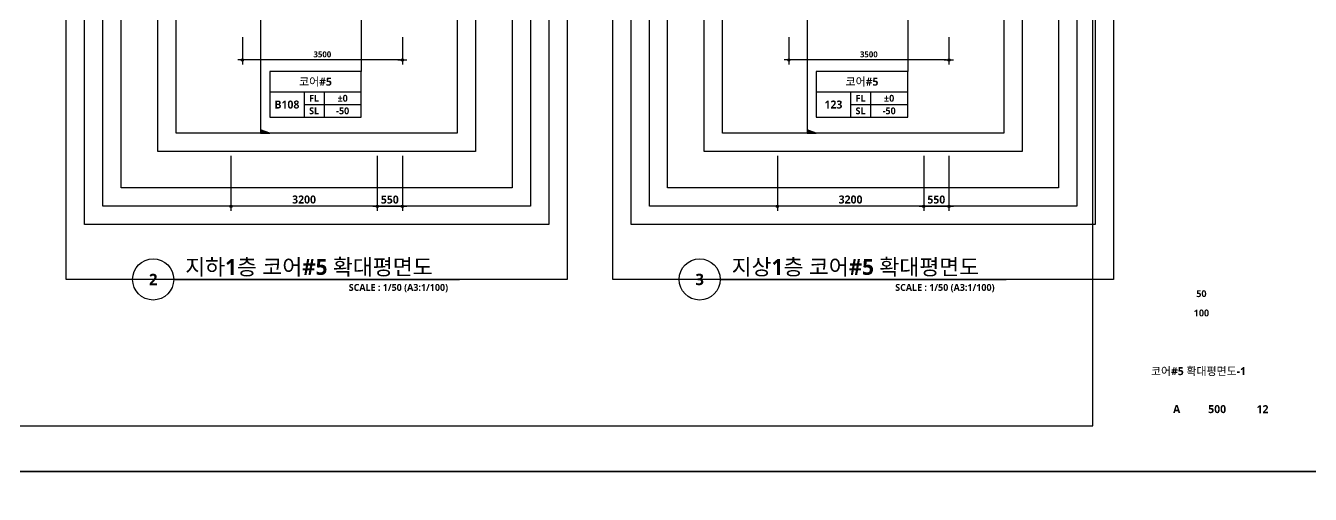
# Model space of a CAD drawing. Header units: millimetres. Extents: x -12482 to 126000, y 0 to 220200.
# Drawn here: x 13163 to 41253, y 118300 to 128550 of the extents above; entities that cross this region are included whole.
import ezdxf
from ezdxf.enums import TextEntityAlignment as Align

# ---------------------------------------------------------------- set-up
doc = ezdxf.new("R2010")
doc.units = ezdxf.units.MM
doc.header["$LTSCALE"] = 60
doc.linetypes.add('CEN', pattern=[62, 60, -1, 0, -1])
doc.layers.get('Defpoints').update_dxf_attribs({"color": 153})
for name, color, linetype in [('A-ANNO-DIM', 4, 'Continuous'), ('A-ANNO-GRA1', 7, 'Continuous'), ('A-ANNO-TEXT1', 7, 'Continuous'), ('A-ANNO-TEXT2', 3, 'Continuous'), ('A-ANNO-TITL', 7, 'Continuous'), ('A-ST-AXIS-DIM', 7, 'Continuous'), ('AA-MKXX', 3, 'Continuous'), ('AA-XXXX-TXT1', 2, 'Continuous')]:
    doc.layers.add(name, color=color, linetype=linetype)
for name, color, linetype, plot in [('Defpoint', 161, 'Continuous', False), ('G(그리드1)', 185, 'Continuous', False), ('G(그리드2)', 235, 'Continuous', False)]:
    doc.layers.add(name, color=color, linetype=linetype, plot=plot)
doc.styles.add('2020음성 1차', font='NanumGothicBold.ttf')
doc.styles.add('SH_나눔', font='')
doc.styles.add('SH_진천_나눔', font='')
doc.styles.get('SH_나눔').set_extended_font_data('NanumGothic', bold=True)
doc.styles.get('SH_진천_나눔').set_extended_font_data('NanumGothic', bold=True)
doc.dimstyles.new('SHP 50', dxfattribs={"dimscale": 50, "dimtxt": 3.5, "dimasz": 1, "dimexe": 2, "dimexo": 2, "dimgap": 1, "dimtad": 1, "dimdec": 0, "dimzin": 0, "dimdsep": 46, "dimtxsty": 'SH_진천_나눔', "dimblk": 'DIMDOT', "dimcen": 0.09, "dimclrd": 256, "dimclre": 256, "dimclrt": 3, "dimadec": 0, "dimazin": 1, "dimtfac": 1, "dimtdec": 0, "dimtix": 1, "dimtmove": 2, "dimatfit": 0, "dimldrblk": 'DIMDOT', "dimfxl": 1, "dimtolj": 1, "dimtzin": 0, "dimlwd": -1, "dimlwe": -1, "dimarcsym": 0})
doc.dimstyles.new('SHP 50내부', dxfattribs={"dimscale": 50, "dimtxt": 2.6, "dimasz": 1, "dimexe": 2, "dimexo": 2, "dimgap": 1, "dimtad": 1, "dimdec": 0, "dimzin": 0, "dimdsep": 46, "dimtxsty": '2020음성 1차', "dimblk": 'DIMDOT', "dimcen": 0.09, "dimclrd": 256, "dimclre": 256, "dimclrt": 3, "dimadec": 0, "dimazin": 1, "dimtfac": 1, "dimtdec": 0, "dimtix": 1, "dimtmove": 2, "dimatfit": 0, "dimldrblk": 'DIMDOT', "dimfxl": 1, "dimtolj": 1, "dimtzin": 0, "dimlwd": -1, "dimlwe": -1, "dimarcsym": 0})

# ---------------------------------------------------------------- blocks, each defined once
blk = doc.blocks.new('*U13165')
at = {"layer": 'A-ANNO-TITL'}
blk.add_line((0, 0), (6250, 0), dxfattribs=at)
blk.add_circle((-450, 0), 450, dxfattribs=at)
at = {"layer": 'AA-XXXX-TXT1', "style": 'SH_진천_나눔'}
blk.add_attdef('DWG.TITLE', (250, 100), '', height=350, dxfattribs=at)
at = {"layer": 'AA-XXXX-TXT1', "color": 7, "style": 'SH_진천_나눔'}
blk.add_attdef('NO1', text='', height=300, dxfattribs=at).set_placement((-450, 0), align=Align.MIDDLE)
at = {"layer": 'AA-XXXX-TXT1', "style": 'SH_진천_나눔'}
blk.add_attdef('SCALE', text='', height=150, dxfattribs=at).set_placement((6000, -100), align=Align.TOP_RIGHT)
blk = doc.blocks.new('G$C9D92D8A7')
at = {"layer": 'A-ANNO-GRA1'}
for p, q in [((0, 11), (40, 11)), ((15, 11), (15, 0)), ((23.75, 11), (23.75, 0)), ((15, 5.5), (40, 5.5))]:
    blk.add_line(p, q, dxfattribs=at)
blk.add_lwpolyline([(0, 20), (0, 0), (40, 0), (40, 20)], close=True, dxfattribs=at)
at = {"style": '2020음성 1차'}
for tag, height, p in [('실명', 3.5, (20, 15.5)), ('실번호', 3.5, (7.5, 5.5)), ('마감레벨', 3, (31.875, 8.25)), ('구조레벨', 3, (31.875, 2.75))]:
    blk.add_attdef(tag, text='', height=height, dxfattribs=at).set_placement(p, align=Align.MIDDLE_CENTER)
at = {"layer": 'A-ANNO-TEXT1', "style": 'SH_나눔'}
for s, p in [('FL', (19.375, 8.25)), ('SL', (19.375, 2.75))]:
    blk.add_text(s, height=3, dxfattribs=at).set_placement(p, align=Align.MIDDLE)
blk = doc.blocks.new('DIMDOT')
at = {"color": 0}
blk.add_line((-2, 0), (2, 0), dxfattribs=at)
for radius in [0.5, 0.25]:
    blk.add_circle((0, 0), radius, dxfattribs=at)
blk = doc.blocks.new('*D18521')
at = {"layer": 'A-ST-AXIS-DIM'}
for p, q in [((17650, 125700), (17650, 124500)), ((20850, 125700), (20850, 124500)), ((20800, 124600), (17700, 124600))]:
    blk.add_line(p, q, dxfattribs=at)
at = {"layer": 'Defpoints', "color": 0}
for p in [(17650, 125800), (20850, 125800), (17650, 124600)]:
    blk.add_point(p, dxfattribs=at)
at = {"layer": 'A-ST-AXIS-DIM', "linetype": 'ByBlock', "xscale": 50, "yscale": 50, "zscale": 50, "rotation": 180}
blk.add_blockref('DIMDOT', (17650, 124600), dxfattribs=at)
at = {"layer": 'A-ST-AXIS-DIM', "linetype": 'ByBlock', "xscale": 50, "yscale": 50, "zscale": 50}
blk.add_blockref('DIMDOT', (20850, 124600), dxfattribs=at)
at = {"layer": 'A-ST-AXIS-DIM', "color": 3, "insert": (19250, 124747), "char_height": 175, "attachment_point": 5, "style": 'SH_진천_나눔'}
blk.add_mtext('\\A1;3200', dxfattribs=at)
blk = doc.blocks.new('*D18522')
at = {"layer": 'A-ST-AXIS-DIM'}
for p, q in [((20850, 125700), (20850, 124500)), ((21400, 125700), (21400, 124500)), ((20900, 124600), (21350, 124600))]:
    blk.add_line(p, q, dxfattribs=at)
at = {"layer": 'Defpoints', "color": 0}
for p in [(20850, 125800), (21400, 125800), (21400, 124600)]:
    blk.add_point(p, dxfattribs=at)
at = {"layer": 'A-ST-AXIS-DIM', "linetype": 'ByBlock', "xscale": 50, "yscale": 50, "zscale": 50, "rotation": 180}
blk.add_blockref('DIMDOT', (20850, 124600), dxfattribs=at)
at = {"layer": 'A-ST-AXIS-DIM', "linetype": 'ByBlock', "xscale": 50, "yscale": 50, "zscale": 50}
blk.add_blockref('DIMDOT', (21400, 124600), dxfattribs=at)
at = {"layer": 'A-ST-AXIS-DIM', "color": 3, "insert": (21125, 124746), "char_height": 175, "attachment_point": 5, "style": 'SH_진천_나눔'}
blk.add_mtext('\\A1;550', dxfattribs=at)
blk = doc.blocks.new('*D18523')
at = {"layer": 'A-ST-AXIS-DIM'}
for p, q in [((29600, 125700), (29600, 124500)), ((32800, 125700), (32800, 124500)), ((32750, 124600), (29650, 124600))]:
    blk.add_line(p, q, dxfattribs=at)
at = {"layer": 'Defpoints', "color": 0}
for p in [(29600, 125800), (32800, 125800), (29600, 124600)]:
    blk.add_point(p, dxfattribs=at)
at = {"layer": 'A-ST-AXIS-DIM', "linetype": 'ByBlock', "xscale": 50, "yscale": 50, "zscale": 50, "rotation": 180}
blk.add_blockref('DIMDOT', (29600, 124600), dxfattribs=at)
at = {"layer": 'A-ST-AXIS-DIM', "linetype": 'ByBlock', "xscale": 50, "yscale": 50, "zscale": 50}
blk.add_blockref('DIMDOT', (32800, 124600), dxfattribs=at)
at = {"layer": 'A-ST-AXIS-DIM', "color": 3, "insert": (31200, 124747), "char_height": 175, "attachment_point": 5, "style": 'SH_진천_나눔'}
blk.add_mtext('\\A1;3200', dxfattribs=at)
blk = doc.blocks.new('*D18524')
at = {"layer": 'A-ST-AXIS-DIM'}
for p, q in [((32800, 125700), (32800, 124500)), ((33350, 125700), (33350, 124500)), ((32850, 124600), (33300, 124600))]:
    blk.add_line(p, q, dxfattribs=at)
at = {"layer": 'Defpoints', "color": 0}
for p in [(32800, 125800), (33350, 125800), (33350, 124600)]:
    blk.add_point(p, dxfattribs=at)
at = {"layer": 'A-ST-AXIS-DIM', "linetype": 'ByBlock', "xscale": 50, "yscale": 50, "zscale": 50, "rotation": 180}
blk.add_blockref('DIMDOT', (32800, 124600), dxfattribs=at)
at = {"layer": 'A-ST-AXIS-DIM', "linetype": 'ByBlock', "xscale": 50, "yscale": 50, "zscale": 50}
blk.add_blockref('DIMDOT', (33350, 124600), dxfattribs=at)
at = {"layer": 'A-ST-AXIS-DIM', "color": 3, "insert": (33075, 124746), "char_height": 175, "attachment_point": 5, "style": 'SH_진천_나눔'}
blk.add_mtext('\\A1;550', dxfattribs=at)
blk = doc.blocks.new('*D18526')
at = {"layer": 'A-ANNO-DIM'}
for p, q in [((17900, 128300), (17900, 127700)), ((21400, 128300), (21400, 127700)), ((21350, 127800), (17950, 127800))]:
    blk.add_line(p, q, dxfattribs=at)
at = {"layer": 'Defpoints', "color": 0}
for p in [(17900, 128400), (21400, 128400), (17900, 127800)]:
    blk.add_point(p, dxfattribs=at)
at = {"layer": 'A-ANNO-DIM', "linetype": 'ByBlock', "xscale": 50, "yscale": 50, "zscale": 50, "rotation": 180}
blk.add_blockref('DIMDOT', (17900, 127800), dxfattribs=at)
at = {"layer": 'A-ANNO-DIM', "linetype": 'ByBlock', "xscale": 50, "yscale": 50, "zscale": 50}
blk.add_blockref('DIMDOT', (21400, 127800), dxfattribs=at)
at = {"layer": 'A-ANNO-DIM', "color": 3, "insert": (19650, 127922), "char_height": 130, "attachment_point": 5, "style": '2020음성 1차'}
blk.add_mtext('\\A1;3500', dxfattribs=at)
blk = doc.blocks.new('*U15104')
at = {"layer": 'AA-MKXX'}
blk.add_hatch(color=256, dxfattribs=at).paths.add_polyline_path([(48373, 600), (48163, 0), (48373, 0)])
at = {"layer": 'AA-MKXX', "linetype": 'CEN', "ltscale": 300}
blk.add_line((900, 0), (48373, 0), dxfattribs=at)
at = {"layer": 'AA-MKXX'}
blk.add_lwpolyline([(48373, 0), (48373, 600), (48163, 0)], close=True, dxfattribs=at)
blk = doc.blocks.new('*D21307')
at = {"layer": 'A-ANNO-DIM'}
for p, q in [((29850, 128300), (29850, 127700)), ((33350, 128300), (33350, 127700)), ((33300, 127800), (29900, 127800))]:
    blk.add_line(p, q, dxfattribs=at)
at = {"layer": 'Defpoints', "color": 0}
for p in [(29850, 128400), (33350, 128400), (29850, 127800)]:
    blk.add_point(p, dxfattribs=at)
at = {"layer": 'A-ANNO-DIM', "linetype": 'ByBlock', "xscale": 50, "yscale": 50, "zscale": 50, "rotation": 180}
blk.add_blockref('DIMDOT', (29850, 127800), dxfattribs=at)
at = {"layer": 'A-ANNO-DIM', "linetype": 'ByBlock', "xscale": 50, "yscale": 50, "zscale": 50}
blk.add_blockref('DIMDOT', (33350, 127800), dxfattribs=at)
at = {"layer": 'A-ANNO-DIM', "color": 3, "insert": (31600, 127922), "char_height": 130, "attachment_point": 5, "style": '2020음성 1차'}
blk.add_mtext('\\A1;3500', dxfattribs=at)

msp = doc.modelspace()

# ---------------------------------------------------------------- linework, layer by layer
for points in [[(20500, 130350), (20500, 127550)], [(32450, 130350), (32450, 127550)]]:
    msp.add_lwpolyline(points)
at = {"layer": 'Defpoint'}
for points in [[(0, 148500), (42000, 148500), (42000, 118800), (0, 118800)], [(1000, 119800), (36500, 119800), (36500, 147500), (1000, 147500)], [(0, 118800), (42000, 118800), (42000, 89100), (0, 89100)]]:
    msp.add_lwpolyline(points, close=True, dxfattribs=at)
at = {"layer": 'G(그리드1)'}
for points in [[(25000, 123000), (14050, 123000), (14050, 144300), (25000, 144300)], [(36950, 123000), (26000, 123000), (26000, 144300), (36950, 144300)], [(24600, 124200), (14450, 124200), (14450, 143900), (24600, 143900)], [(36550, 124200), (26400, 124200), (26400, 143900), (36550, 143900)], [(24200, 124600), (14850, 124600), (14850, 143500), (24200, 143500)], [(36150, 124600), (26800, 124600), (26800, 143500), (36150, 143500)], [(23800, 125000), (15250, 125000), (15250, 143100), (23800, 143100)], [(35750, 125000), (27200, 125000), (27200, 143100), (35750, 143100)], [(23000, 125800), (16050, 125800), (16050, 141900), (23000, 141900)], [(34950, 125800), (28000, 125800), (28000, 141900), (34950, 141900)]]:
    msp.add_lwpolyline(points, close=True, dxfattribs=at)
at = {"layer": 'G(그리드2)'}
for points in [[(22600, 126200), (16450, 126200), (16450, 141500), (22600, 141500)], [(34550, 126200), (28400, 126200), (28400, 141500), (34550, 141500)]]:
    msp.add_lwpolyline(points, close=True, dxfattribs=at)

# ---------------------------------------------------------------- block references
at = {"xscale": 0.3333333333333333, "yscale": 0.3333333333333333, "zscale": 0.3333333333333333, "rotation": 270.0000000000003}
for p in [(18300, 142324.3), (30250, 142324.3)]:
    msp.add_blockref('*U15104', p, dxfattribs=at)
ref = msp.add_blockref('*U13165', (16400, 123000))
ref.add_attrib('SCALE', 'SCALE : 1/50 (A3:1/100)', dxfattribs={"layer": 'A-ANNO-TITL', "height": 150, "style": 'SH_진천_나눔'}).set_placement((22400, 122900), align=Align.TOP_RIGHT)
ref.add_attrib('DWG.TITLE', '지하1층 코어#5 확대평면도', (16650, 123100), dxfattribs={"layer": 'A-ANNO-TITL', "height": 347.908, "style": 'SH_진천_나눔'})
ref.add_attrib('NO1', '2', dxfattribs={"layer": 'A-ANNO-TITL', "color": 7, "height": 250, "style": 'SH_진천_나눔'}).set_placement((15950, 123000), align=Align.MIDDLE)
ref = msp.add_blockref('*U13165', (28350, 123000))
ref.add_attrib('SCALE', 'SCALE : 1/50 (A3:1/100)', dxfattribs={"layer": 'A-ANNO-TITL', "height": 150, "style": 'SH_진천_나눔'}).set_placement((34350, 122900), align=Align.TOP_RIGHT)
ref.add_attrib('DWG.TITLE', '지상1층 코어#5 확대평면도', (28600, 123100), dxfattribs={"layer": 'A-ANNO-TITL', "height": 347.908, "style": 'SH_진천_나눔'})
ref.add_attrib('NO1', '3', dxfattribs={"layer": 'A-ANNO-TITL', "color": 7, "height": 250, "style": 'SH_진천_나눔'}).set_placement((27900, 123000), align=Align.MIDDLE)
at = {"layer": 'A-ANNO-TEXT1'}
ref = msp.add_blockref('G$C9D92D8A7', (18500, 126550), dxfattribs=dict(at, xscale=50, yscale=50, zscale=50))
ref.add_attrib('실명', '코어#5', dxfattribs={"layer": 'A-ANNO-TEXT2', "height": 175, "style": '2020음성 1차'}).set_placement((19500, 127325, 103000), align=Align.MIDDLE_CENTER)
ref.add_attrib('실번호', 'B108', dxfattribs={"layer": 'A-ANNO-TEXT2', "height": 175, "style": '2020음성 1차'}).set_placement((18875, 126825, 103000), align=Align.MIDDLE_CENTER)
ref.add_attrib('마감레벨', '%%p0', dxfattribs={"height": 150, "style": '2020음성 1차'}).set_placement((20093.8, 126962.5, 103000), align=Align.MIDDLE_CENTER)
ref.add_attrib('구조레벨', '-50', dxfattribs={"height": 150, "style": '2020음성 1차'}).set_placement((20093.8, 126687.5, 103000), align=Align.MIDDLE_CENTER)
ref = msp.add_blockref('G$C9D92D8A7', (30450, 126550), dxfattribs=dict(at, xscale=50, yscale=50, zscale=50))
ref.add_attrib('실명', '코어#5', dxfattribs={"layer": 'A-ANNO-TEXT2', "height": 175, "style": '2020음성 1차'}).set_placement((31450, 127325, 68666.7), align=Align.MIDDLE_CENTER)
ref.add_attrib('실번호', '123', dxfattribs={"layer": 'A-ANNO-TEXT2', "height": 175, "style": '2020음성 1차'}).set_placement((30825, 126825, 68666.7), align=Align.MIDDLE_CENTER)
ref.add_attrib('마감레벨', '%%p0', dxfattribs={"height": 150, "style": '2020음성 1차'}).set_placement((32043.8, 126962.5, 68666.7), align=Align.MIDDLE_CENTER)
ref.add_attrib('구조레벨', '-50', dxfattribs={"height": 150, "style": '2020음성 1차'}).set_placement((32043.8, 126687.5, 68666.7), align=Align.MIDDLE_CENTER)

# ---------------------------------------------------------------- texts
at = {"layer": 'A-ANNO-TITL', "style": 'SH_진천_나눔'}
for s, height, p in [('50', 150, (38872.6, 122688.9)), ('100', 150, (38872.6, 122266.7)), (' 코어#5 확대평면도-1', 175, (38778.4, 120998.6)), ('A', 175, (38331.3, 120163.5)), ('500', 175, (39216.8, 120163.5)), ('12', 175, (40207.9, 120163.5))]:
    msp.add_text(s, height=height, dxfattribs=at).set_placement(p, align=Align.MIDDLE)

# ---------------------------------------------------------------- dimensions: what is measured, and where the dimension line sits
at = {"layer": 'A-ANNO-DIM'}
for base, p1, p2, picture, middle in [((17900, 127800), (21400, 128400), (17900, 128400), '*D18526', (19650, 127921.7)), ((29850, 127800, 103000), (33350, 128400, 103000), (29850, 128400, 103000), '*D21307', (31600, 127921.7, 103000))]:
    dim = msp.add_linear_dim(base=base, p1=p1, p2=p2, angle=180, dimstyle='SHP 50내부', override={"dimtxsty": '2020음성 1차', "dimldrblk": 'DIMDOT'}, dxfattribs=at)
    dim.commit()
    dim.dimension.update_dxf_attribs({"geometry": picture, "text_midpoint": middle})
at = {"layer": 'A-ST-AXIS-DIM'}
for base, p1, p2, picture, middle in [((17650, 124600), (20850, 125800), (17650, 125800), '*D18521', (19250, 124746.6)), ((29600, 124600), (32800, 125800), (29600, 125800), '*D18523', (31200, 124746.6))]:
    dim = msp.add_linear_dim(base=base, p1=p1, p2=p2, angle=180, dimstyle='SHP 50', dxfattribs=at)
    dim.commit()
    dim.dimension.update_dxf_attribs({"geometry": picture, "text_midpoint": middle})
for base, p1, p2, picture, middle in [((21400, 124600), (20850, 125800), (21400, 125800), '*D18522', (21125, 124746.2)), ((33350, 124600), (32800, 125800), (33350, 125800), '*D18524', (33075, 124746.2))]:
    dim = msp.add_linear_dim(base=base, p1=p1, p2=p2, dimstyle='SHP 50', dxfattribs=at)
    dim.commit()
    dim.dimension.update_dxf_attribs({"geometry": picture, "text_midpoint": middle})

doc.saveas('drawing.dxf')
